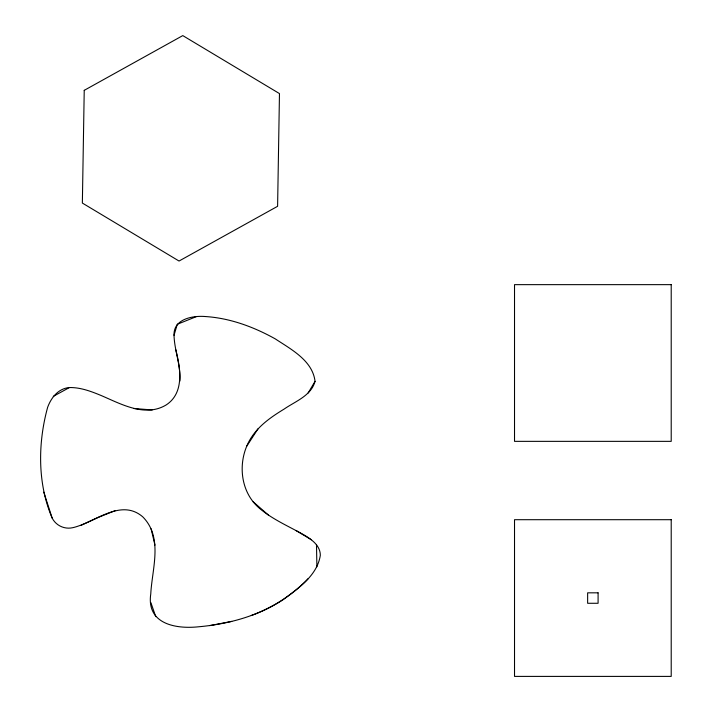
<?xml version="1.0" encoding="UTF-8"?>
<svg xmlns="http://www.w3.org/2000/svg" width="712" height="712" viewBox="0 0 712 712"><rect width="100%" height="100%" fill="white"/><g stroke="black" fill="none" stroke-linecap="round" stroke-linejoin="round"><path stroke-width="1.07" d="M179.887 381.08C180.937 365.514 174.467 350.758 174.022 335.308C173.319 318.86 192.907 315.416 205.599 316.555C230.207 318.157 253.837 326.95 275.25 338.868C291.039 349.307 312.595 360.539 315.042 381.347C311.197 395.783 295.257 401.337 284.097 409.097C271.868 416.547 259.675 424.895 251.639 437.026C236.971 459.017 239.01 491.778 260.236 508.938C273.497 519.947 289.517 526.649 304.362 535.139C311.803 539.562 320.293 545.659 320.329 555.253C317.294 575.501 298.408 588.245 283.154 599.638C258.047 616.156 228.178 624.148 198.479 626.8C175.41 629.203 146.298 623.881 150.766 593.906C152.092 568.496 163.333 537.489 142.694 516.787C120.604 497.893 94.963 522.581 72.838 527.672A18.548 18.548 0 0 1 52.154 518.078C37.398 483.51 37.807 443.104 47.66 407.237C51.246 397.536 58.42 388.423 69.438 387.542C80.572 387.355 91.083 391.342 101.211 395.543C121.138 404.042 145.248 417.704 166.332 404.843C184.764 392.641 180.287 367.828 175.775 349.628M174.022 335.308L177.279 324.28L196.218 316.689M308.145 392.98L315.042 381.347M246.824 446.059L258.055 428.757M308.252 578.536C292.418 595.081 272.749 607.612 251.292 615.524M53.284 396.362L69.438 387.542M81.115 525.322L98.47 517.339L115.46 510.531M209.702 625.626L231.738 621.389M133.972 408.519L152.226 409.943M296.076 530.565L311.331 539.749M253.169 501.782L268.575 515.212M150.891 602.637L155.732 616.637M43.788 492.143L52.154 518.078M151.113 528.793L154.958 545.134M316.493 544.573L316.893 566.823M84.23 90.344L82.361 203.062L179.041 261.037L277.6 206.302L279.469 93.584L182.779 35.6L84.23 90.344M671.211 284.649L514.518 284.649L514.518 441.351L671.211 441.351L671.211 284.649M671.211 519.698L514.518 519.698L514.518 676.4L671.211 676.4L671.211 519.698M598.089 592.829L587.64 592.829L587.64 603.278L598.089 603.278L598.089 592.829"/></g></svg>
